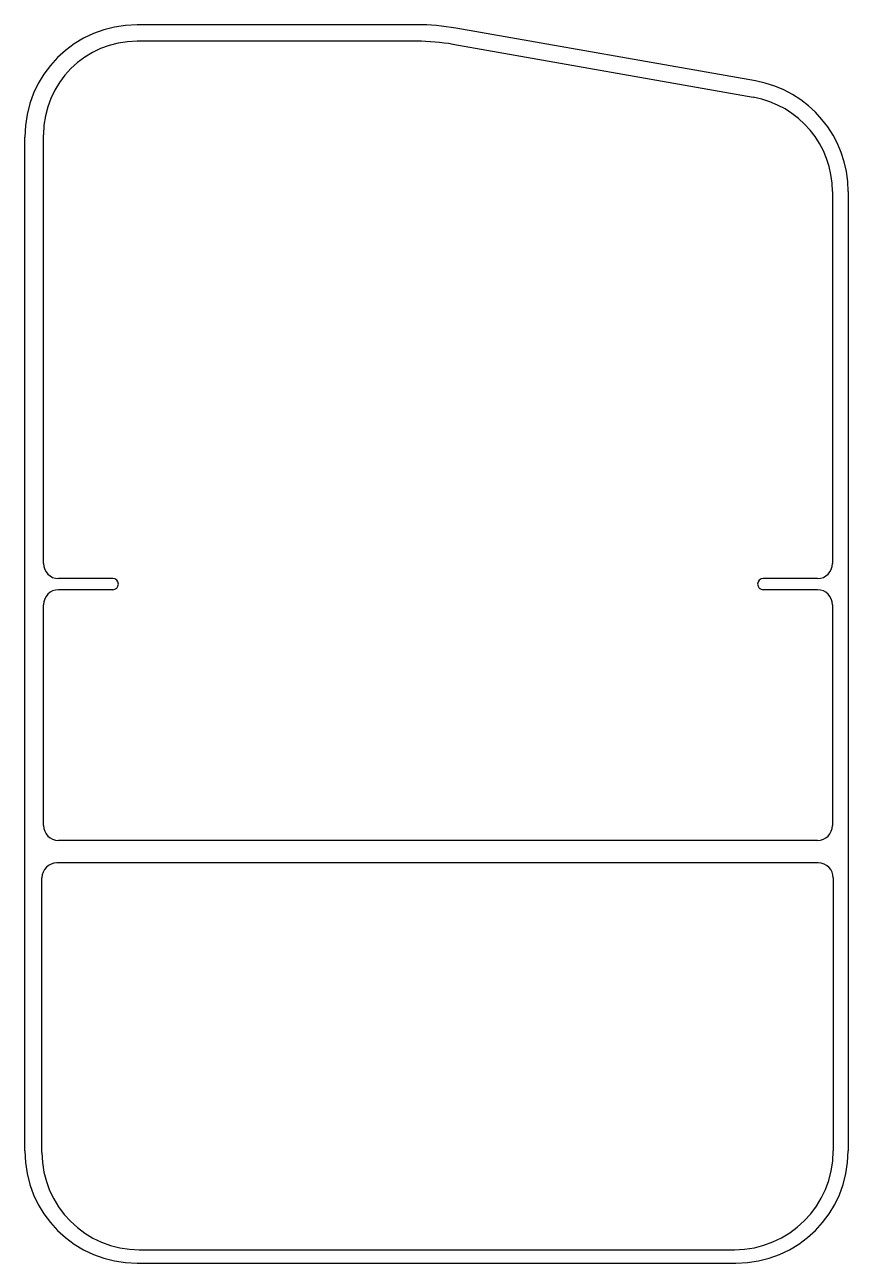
# Model space of a CAD drawing. Header units: metres. Extents: x 0 to 110, y 0 to 166.
import ezdxf

# ---------------------------------------------------------------- set-up
doc = ezdxf.new("R2010")
doc.units = ezdxf.units.M

msp = doc.modelspace()

# ---------------------------------------------------------------- linework, layer by layer
for p, q in [((52.38, 165.5), (15, 165.5)), ((15, 165.5), (15, 165.5)), ((97.6, 157.99), (57.58, 165.04)), ((57.58, 165.04), (57.58, 165.04)), ((52.38, 163.3), (15, 163.3)), ((97.32, 155.8), (57.2, 162.88)), ((57.2, 162.88), (57.2, 162.88)), ((97.6, 157.99), (97.6, 157.99)), ((97.32, 155.8), (97.32, 155.8)), ((2.5, 93.5), (2.5, 150.8)), ((0, 15), (0, 150.5)), ((107.9, 143.2), (107.9, 93.5)), ((107.9, 143.2), (107.9, 143.2)), ((110, 143.22), (110, 15)), ((11.75, 91.5), (4.5, 91.5)), ((105.9, 91.5), (98.65, 91.5)), ((11.75, 90), (4.5, 90)), ((105.9, 90), (98.65, 90)), ((2.5, 58.5), (2.5, 88)), ((107.9, 88), (107.9, 58.5)), ((105.9, 56.5), (4.5, 56.5)), ((106, 53.5), (4.3, 53.5)), ((2.3, 14.8), (2.3, 51.5)), ((108, 51.5), (108, 15)), ((0, 15), (0, 15)), ((2.3, 14.8), (2.3, 14.8)), ((15.3, 1.8), (94.8, 1.8)), ((15.3, 1.8), (15.3, 1.8)), ((94.8, 1.8), (94.8, 1.8)), ((15, 0), (95, 0)), ((15, 0), (15, 0))]:
    msp.add_line(p, q)
for centre, radius, start, end in [((15, 150.5), 15, 90, 180), ((52.38, 135.5), 30, 80, 90), ((15, 150.8), 12.5, 90, 180), ((52.38, 135.5), 27.8, 80, 90), ((95, 143.22), 15, 360, 80), ((95.1, 143.2), 12.8, 0, 80), ((4.5, 93.5), 2, 180, 270), ((105.9, 93.5), 2, 270, 360), ((11.75, 90.75), 0.75, 270, 90), ((98.65, 90.75), 0.75, 90, 270), ((4.5, 88), 2, 90, 180), ((105.9, 88), 2, 0, 90), ((4.5, 58.5), 2, 180, 270), ((105.9, 58.5), 2, 270, 360), ((4.3, 51.5), 2, 90, 180), ((106, 51.5), 2, 0, 90), ((15, 15), 15, 180, 270), ((94.8, 15), 13.2, 270, 0), ((95, 15), 15, 270, 0), ((15.3, 14.8), 13, 180, 270)]:
    msp.add_arc(centre, radius, start, end)

doc.saveas('drawing.dxf')
